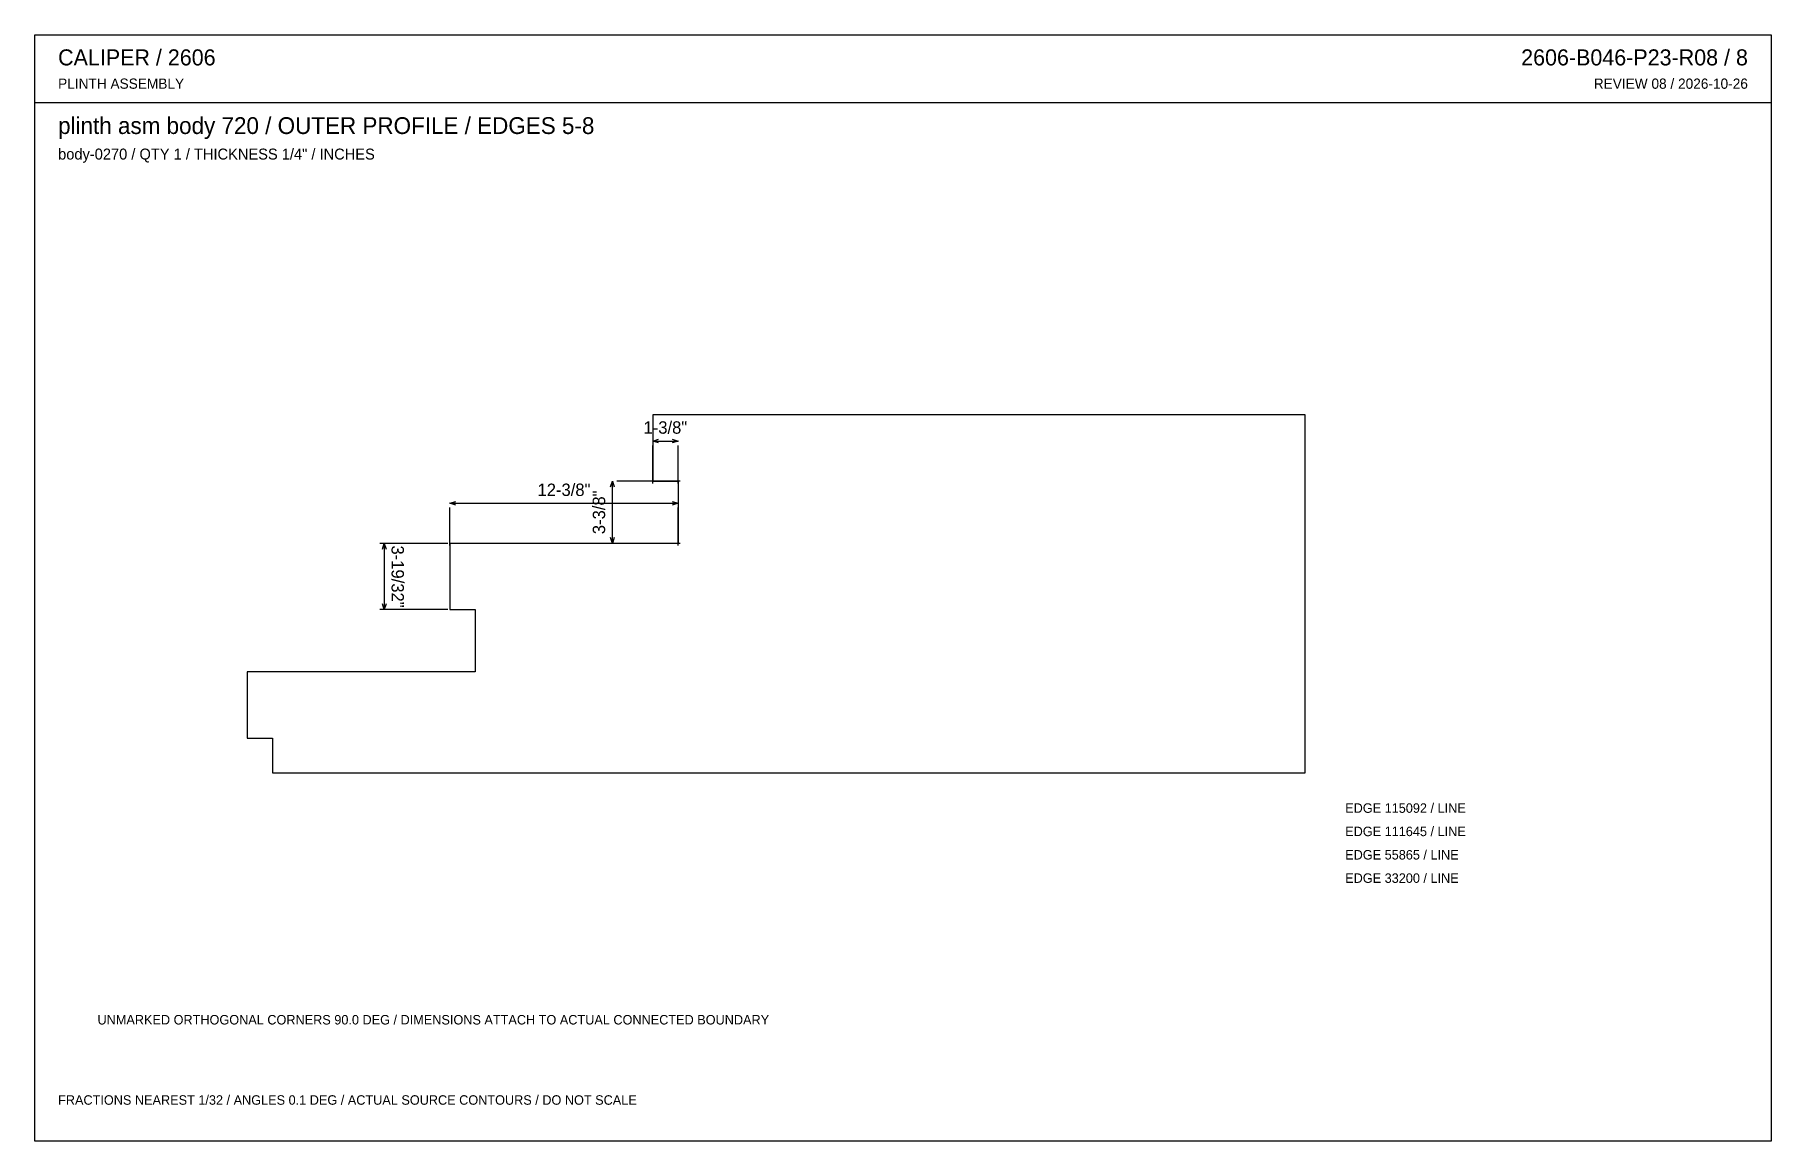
# Model space of a CAD drawing. Header units: inches. Extents: x 0.5 to 33.5, y 0.5 to 21.5.
import ezdxf
from ezdxf.enums import TextEntityAlignment as Align

# ---------------------------------------------------------------- set-up
doc = ezdxf.new("R2010")
doc.units = ezdxf.units.IN
doc.header["$MEASUREMENT"] = 0

msp = doc.modelspace()

# ---------------------------------------------------------------- linework, layer by layer
at = {"layer": 'ANNOTATION'}
for p, q in [((12.236, 13.797), (12.347, 13.831)), ((12.236, 13.797), (12.719, 13.797)), ((12.347, 13.762), (12.236, 13.797)), ((12.236, 12.991), (12.236, 13.713)), ((12.608, 13.831), (12.719, 13.797)), ((12.719, 13.797), (12.608, 13.762)), ((12.719, 12.991), (12.719, 13.713)), ((11.434, 12.922), (11.469, 13.033)), ((11.469, 11.848), (11.469, 13.033)), ((11.469, 13.033), (11.503, 12.922)), ((12.76, 13.033), (11.552, 13.033)), ((8.375, 12.612), (8.486, 12.647)), ((8.375, 12.612), (12.719, 12.612)), ((8.486, 12.577), (8.375, 12.612)), ((12.608, 12.647), (12.719, 12.612)), ((12.719, 12.612), (12.608, 12.577)), ((8.375, 11.807), (8.375, 12.529)), ((12.719, 11.807), (12.719, 12.529)), ((11.469, 11.848), (11.434, 11.959)), ((11.503, 11.959), (11.469, 11.848)), ((8.333, 11.848), (7.042, 11.848)), ((7.09, 11.737), (7.125, 11.848)), ((7.125, 11.848), (7.125, 10.588)), ((7.125, 11.848), (7.16, 11.737)), ((12.76, 11.848), (11.552, 11.848)), ((8.333, 10.588), (7.042, 10.588)), ((7.125, 10.588), (7.09, 10.699)), ((7.16, 10.699), (7.125, 10.588))]:
    msp.add_line(p, q, dxfattribs=at)
at = {"layer": 'OUTLINE'}
for p, q in [((0.472, 21.528), (33.528, 21.528)), ((0.472, 0.472), (0.472, 21.528)), ((33.528, 21.528), (33.528, 0.472)), ((0.472, 20.236), (33.528, 20.236)), ((24.653, 14.293), (12.236, 14.293)), ((12.236, 14.293), (12.236, 13.033)), ((24.653, 7.485), (24.653, 14.293)), ((12.236, 13.033), (12.719, 13.033)), ((12.719, 13.033), (12.719, 11.848)), ((12.719, 11.848), (8.375, 11.848)), ((8.375, 11.848), (8.375, 10.588)), ((8.375, 10.588), (8.858, 10.588)), ((8.858, 10.588), (8.858, 9.403)), ((8.858, 9.403), (4.514, 9.403)), ((4.514, 9.403), (4.514, 8.143)), ((4.514, 8.143), (4.997, 8.143)), ((4.997, 8.143), (4.997, 7.485)), ((4.997, 7.485), (24.653, 7.485)), ((33.528, 0.472), (0.472, 0.472))]:
    msp.add_line(p, q, dxfattribs=at)

# ---------------------------------------------------------------- texts
at = {"layer": 'ANNOTATION'}
for s, height, p in [('CALIPER / 2606', 0.30556, (0.917, 20.944)), ('PLINTH ASSEMBLY', 0.19444, (0.917, 20.5)), ('plinth asm body 720 / OUTER PROFILE / EDGES 5-8', 0.31944, (0.917, 19.639)), ('body-0270 / QTY 1 / THICKNESS 1/4" / INCHES', 0.20833, (0.917, 19.153)), ('EDGE 115092 / LINE', 0.18056, (25.417, 6.722)), ('EDGE 111645 / LINE', 0.18056, (25.417, 6.278)), ('EDGE 55865 / LINE', 0.18056, (25.417, 5.833)), ('EDGE 33200 / LINE', 0.18056, (25.417, 5.389)), ('UNMARKED ORTHOGONAL CORNERS 90.0 DEG / DIMENSIONS ATTACH TO ACTUAL CONNECTED BOUNDARY', 0.18056, (1.667, 2.694)), ('FRACTIONS NEAREST 1/32 / ANGLES 0.1 DEG / ACTUAL SOURCE CONTOURS / DO NOT SCALE', 0.18056, (0.917, 1.167))]:
    msp.add_text(s, height=height, dxfattribs=at).set_placement(p)
for s, height, p in [('2606-B046-P23-R08 / 8', 0.30556, (33.083, 20.944)), ('REVIEW 08 / 2026-10-26', 0.19444, (33.083, 20.5))]:
    msp.add_text(s, height=height, dxfattribs=at).set_placement(p, align=Align.RIGHT)
for s, p in [('1-3/8"', (12.477, 13.936)), ('12-3/8"', (10.547, 12.751))]:
    msp.add_text(s, height=0.2361, dxfattribs=at).set_placement(p, align=Align.CENTER)
for s, rotation, p in [('3-3/8"', 90, (11.33, 12.44)), ('3-19/32"', -90, (7.264, 11.218))]:
    msp.add_text(s, height=0.2361, rotation=rotation, dxfattribs=at).set_placement(p, align=Align.CENTER)

doc.saveas('drawing.dxf')
